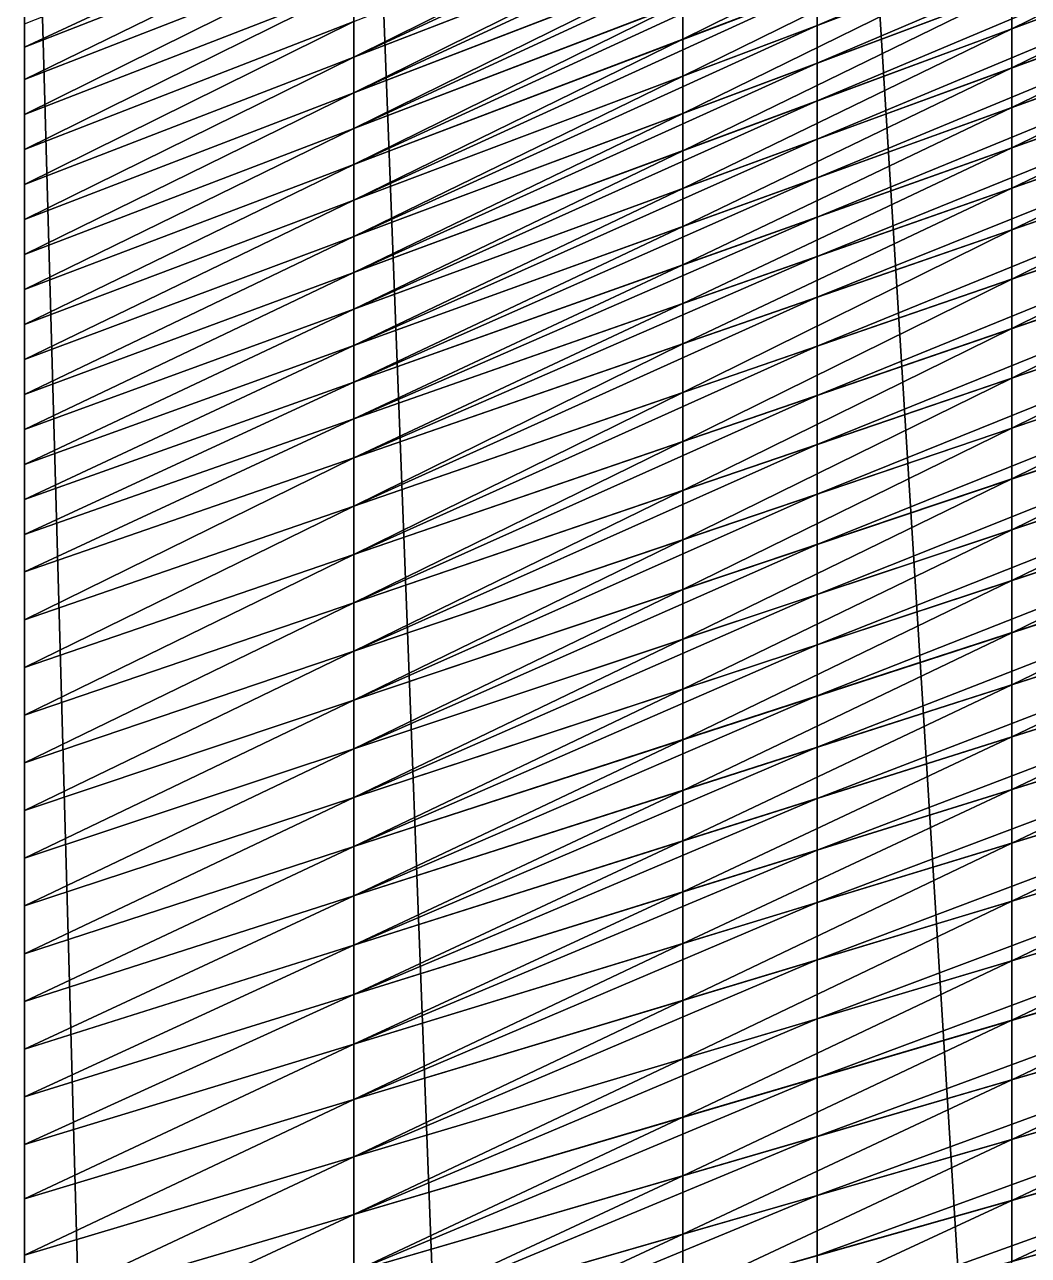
# Model space of a CAD drawing. Header units: metres. Extents: x -3 to 177, y -14 to 14.
# Drawn here: x -3.2 to -1.98, y 4.774 to 6.27 of the extents above; entities that cross this region are included whole.
import ezdxf

# ---------------------------------------------------------------- set-up
doc = ezdxf.new("R2010")
doc.units = ezdxf.units.M
doc.layers.add('AFT_PEAK', color=7, linetype='Continuous', true_color=0x74a6a7)
doc.layers.add('HULL', color=7, linetype='Continuous', true_color=0x528ba5)

msp = doc.modelspace()

# ---------------------------------------------------------------- linework, layer by layer
at = {"layer": 'AFT_PEAK'}
for points in [[(-2.2367, 7.5013, 14.8718), (-1.2735, -7.9426, 14.8547), (-1.2735, 7.9426, 14.8547)], [(-2.8, 7.2432, 14.8819), (-2.2367, -7.5013, 14.8718), (-2.2367, 7.5013, 14.8718)], [(-2.2367, 7.5013, 14.8718), (-2.2367, -7.5013, 14.8718), (-1.2735, -7.9426, 14.8547)], [(-3.2, 7.06, 14.889), (-2.8, -7.2432, 14.8819), (-2.8, 7.2432, 14.8819)], [(-2.8, 7.2432, 14.8819), (-2.8, -7.2432, 14.8819), (-2.2367, -7.5013, 14.8718)], [(-3.2, 7.06, 14.889), (-3.2, -7.06, 14.889), (-2.8, -7.2432, 14.8819)], [(-3.2, -7.0425, 14.8101), (-3.2, -7.06, 14.889), (-3.2, 7.06, 14.889)], [(-3.2, -7.0425, 14.8101), (-3.2, 7.06, 14.889), (-3.2, 7.0425, 14.8101)], [(-3.2, -7.0425, 14.8101), (-3.2, 7.0425, 14.8101), (-3.2, 7.025, 14.7312)], [(-3.2, -7.025, 14.7312), (-3.2, -7.0425, 14.8101), (-3.2, 7.025, 14.7312)], [(-3.2, -7.025, 14.7312), (-3.2, 7.025, 14.7312), (-3.2, 7.0075, 14.6523)], [(-3.2, -7.025, 14.7312), (-3.2, 7.0075, 14.6523), (-3.2, 6.9901, 14.5734)], [(-3.2, -7.025, 14.7312), (-3.2, 6.9901, 14.5734), (-3.2, 6.9726, 14.4945)], [(-3.2, -7.025, 14.7312), (-3.2, 6.9726, 14.4945), (-3.2, 6.9551, 14.4156)], [(-3.2, -7.025, 14.7312), (-3.2, 6.9551, 14.4156), (-3.2, 6.9376, 14.3367)], [(-3.2, -6.8289, 13.8642), (-3.2, -7.025, 14.7312), (-3.2, 6.9376, 14.3367)], [(-3.2, -6.8093, 13.7859), (-3.2, -6.8289, 13.8642), (-3.2, 6.9376, 14.3367)], [(-3.2, 6.9376, 14.3367), (-3.2, 6.6125, 13.0021), (-3.2, 6.2422, 12.019)], [(-3.2, -6.5557, 12.8508), (-3.2, -6.8093, 13.7859), (-3.2, 6.9376, 14.3367)], [(-3.2, -6.5557, 12.8508), (-3.2, 6.9376, 14.3367), (-3.2, 6.2422, 12.019)], [(-2.2367, 6.2689, 11.2648), (-2.2367, 6.3142, 11.3371), (-1.2735, 6.6804, 11.1378)], [(-2.2367, 6.2689, 11.2648), (-1.2735, 6.6804, 11.1378), (-1.2735, 6.6324, 11.062)], [(-2.2367, 6.223, 11.193), (-2.2367, 6.2689, 11.2648), (-1.2735, 6.6324, 11.062)], [(-2.2367, 6.223, 11.193), (-1.2735, 6.6324, 11.062), (-1.2735, 6.583, 10.9871)], [(-3.2, 6.6125, 13.0021), (-3.2, 6.2707, 12.0946), (-3.2, 6.2422, 12.019)], [(-2.2367, 6.177, 11.1211), (-2.2367, 6.223, 11.193), (-1.2735, 6.583, 10.9871)], [(-2.2367, 6.177, 11.1211), (-1.2735, 6.583, 10.9871), (-1.2735, 6.5337, 10.9121)], [(-2.2367, 6.1304, 11.0498), (-2.2367, 6.177, 11.1211), (-1.2735, 6.5337, 10.9121)], [(-2.2367, 6.1304, 11.0498), (-1.2735, 6.5337, 10.9121), (-1.2735, 6.483, 10.8382)], [(-2.8, 6.2302, 11.6646), (-2.8, 6.2734, 11.7351), (-2.2367, 6.492, 11.6281)], [(-2.8, 6.2302, 11.6646), (-2.2367, 6.492, 11.6281), (-2.2367, 6.4479, 11.5551)], [(-2.2367, 6.0835, 10.9787), (-2.2367, 6.1304, 11.0498), (-1.2735, 6.483, 10.8382)], [(-2.2367, 6.0835, 10.9787), (-1.2735, 6.483, 10.8382), (-1.2735, 6.4317, 10.7647)], [(-2.8, 6.187, 11.5941), (-2.8, 6.2302, 11.6646), (-2.2367, 6.4479, 11.5551)], [(-2.8, 6.187, 11.5941), (-2.2367, 6.4479, 11.5551), (-2.2367, 6.4038, 11.4821)], [(-2.2367, 6.0358, 10.9081), (-2.2367, 6.0835, 10.9787), (-1.2735, 6.4317, 10.7647)], [(-2.2367, 6.0358, 10.9081), (-1.2735, 6.4317, 10.7647), (-1.2735, 6.3789, 10.6922)], [(-3.2, 6.2422, 12.019), (-3.2, 6.2707, 12.0946), (-2.8, 6.4289, 12.0256)], [(-3.2, 6.2422, 12.019), (-2.8, 6.4289, 12.0256), (-2.8, 6.3987, 11.9487)], [(-2.8, 6.1436, 11.5238), (-2.8, 6.187, 11.5941), (-2.2367, 6.4038, 11.4821)], [(-2.8, 6.1436, 11.5238), (-2.2367, 6.4038, 11.4821), (-2.2367, 6.3592, 11.4095)], [(-3.2, 6.2031, 11.9485), (-3.2, 6.2422, 12.019), (-2.8, 6.3987, 11.9487)], [(-3.2, 6.2031, 11.9485), (-2.8, 6.3987, 11.9487), (-2.8, 6.359, 11.8765)], [(-2.2367, 5.9882, 10.8376), (-2.2367, 6.0358, 10.9081), (-1.2735, 6.3789, 10.6922)], [(-2.2367, 5.9882, 10.8376), (-1.2735, 6.3789, 10.6922), (-1.2735, 6.3261, 10.6198)], [(-3.2, 6.1606, 11.8798), (-3.2, 6.2031, 11.9485), (-2.8, 6.359, 11.8765)], [(-3.2, 6.1606, 11.8798), (-2.8, 6.359, 11.8765), (-2.8, 6.3163, 11.8057)], [(-2.8, 6.1, 11.4535), (-2.8, 6.1436, 11.5238), (-2.2367, 6.3592, 11.4095)], [(-2.8, 6.1, 11.4535), (-2.2367, 6.3592, 11.4095), (-2.2367, 6.3142, 11.3371)], [(-3.2, 6.1181, 11.8111), (-3.2, 6.1606, 11.8798), (-2.8, 6.3163, 11.8057)], [(-3.2, 6.1181, 11.8111), (-2.8, 6.3163, 11.8057), (-2.8, 6.2734, 11.7351)], [(-2.8, 6.0564, 11.3834), (-2.8, 6.1, 11.4535), (-2.2367, 6.3142, 11.3371)], [(-2.8, 6.0564, 11.3834), (-2.2367, 6.3142, 11.3371), (-2.2367, 6.2689, 11.2648)], [(-2.2367, 5.9384, 10.7687), (-2.2367, 5.9882, 10.8376), (-1.2735, 6.3261, 10.6198)], [(-2.2367, 5.9384, 10.7687), (-1.2735, 6.3261, 10.6198), (-1.2735, 6.2721, 10.5484)], [(-3.2, 6.0755, 11.7424), (-3.2, 6.1181, 11.8111), (-2.8, 6.2734, 11.7351)], [(-3.2, 6.0755, 11.7424), (-2.8, 6.2734, 11.7351), (-2.8, 6.2302, 11.6646)], [(-2.8, 6.0124, 11.3134), (-2.8, 6.0564, 11.3834), (-2.2367, 6.2689, 11.2648)], [(-2.8, 6.0124, 11.3134), (-2.2367, 6.2689, 11.2648), (-2.2367, 6.223, 11.193)], [(-2.2367, 5.8789, 10.7077), (-2.2367, 5.9384, 10.7687), (-1.2735, 6.2721, 10.5484)], [(-2.2367, 5.8789, 10.7077), (-1.2735, 6.2721, 10.5484), (-1.2735, 6.2112, 10.4827)], [(-3.2, 6.2422, 12.019), (-3.2, 6.2031, 11.9485), (-3.2, 6.1606, 11.8798)], [(-3.2, 6.2422, 12.019), (-3.2, 6.1606, 11.8798), (-3.2, 6.1181, 11.8111)], [(-3.2, 6.2422, 12.019), (-3.2, 6.033, 11.6737), (-3.2, 5.9905, 11.605)], [(-3.2, 6.2422, 12.019), (-3.2, 6.0755, 11.7424), (-3.2, 6.033, 11.6737)], [(-3.2, 6.2422, 12.019), (-3.2, 6.1181, 11.8111), (-3.2, 6.0755, 11.7424)], [(-3.2, 6.2422, 12.019), (-3.2, 5.9905, 11.605), (-3.2, 5.9479, 11.5363)], [(-3.2, 6.2422, 12.019), (-3.2, 5.7778, 11.2614), (-3.2, 5.7353, 11.1927)], [(-3.2, 6.2422, 12.019), (-3.2, 5.8204, 11.3301), (-3.2, 5.7778, 11.2614)], [(-3.2, 6.2422, 12.019), (-3.2, 5.8629, 11.3988), (-3.2, 5.8204, 11.3301)], [(-3.2, 6.2422, 12.019), (-3.2, 5.9054, 11.4676), (-3.2, 5.8629, 11.3988)], [(-3.2, 6.2422, 12.019), (-3.2, 5.9479, 11.5363), (-3.2, 5.9054, 11.4676)], [(-3.2, 6.2422, 12.019), (-3.2, 5.7353, 11.1927), (-3.2, 4.5009, 10.0523)], [(-3.2, 6.2422, 12.019), (-3.2, 4.5009, 10.0523), (-3.2, 2.3223, 9.2208)], [(-3.2, 6.2422, 12.019), (-3.2, 2.3223, 9.2208), (-3.2, -0.7272, 9.0124)], [(-3.2, 6.2422, 12.019), (-3.2, -0.7272, 9.0124), (-3.2, -5.5467, 10.9327)], [(-3.2, -5.5467, 10.9327), (-3.2, -6.5557, 12.8508), (-3.2, 6.2422, 12.019)], [(-3.2, 6.033, 11.6737), (-3.2, 6.0755, 11.7424), (-2.8, 6.2302, 11.6646)], [(-3.2, 6.033, 11.6737), (-2.8, 6.2302, 11.6646), (-2.8, 6.187, 11.5941)], [(-2.8, 5.9685, 11.2433), (-2.8, 6.0124, 11.3134), (-2.2367, 6.223, 11.193)], [(-2.8, 5.9685, 11.2433), (-2.2367, 6.223, 11.193), (-2.2367, 6.177, 11.1211)], [(-2.2367, 5.8192, 10.6469), (-2.2367, 5.8789, 10.7077), (-1.2735, 6.2112, 10.4827)], [(-2.2367, 5.8192, 10.6469), (-1.2735, 6.2112, 10.4827), (-1.2735, 6.1497, 10.4174)], [(-3.2, 5.9905, 11.605), (-3.2, 6.033, 11.6737), (-2.8, 6.187, 11.5941)], [(-3.2, 5.9905, 11.605), (-2.8, 6.187, 11.5941), (-2.8, 6.1436, 11.5238)], [(-2.8, 5.9242, 11.1735), (-2.8, 5.9685, 11.2433), (-2.2367, 6.177, 11.1211)], [(-2.8, 5.9242, 11.1735), (-2.2367, 6.177, 11.1211), (-2.2367, 6.1304, 11.0498)], [(-2.2367, 5.7595, 10.5861), (-2.2367, 5.8192, 10.6469), (-1.2735, 6.1497, 10.4174)], [(-2.2367, 5.7595, 10.5861), (-1.2735, 6.1497, 10.4174), (-1.2735, 6.0882, 10.3521)], [(-3.2, 5.9479, 11.5363), (-3.2, 5.9905, 11.605), (-2.8, 6.1436, 11.5238)], [(-3.2, 5.9479, 11.5363), (-2.8, 6.1436, 11.5238), (-2.8, 6.1, 11.4535)], [(-2.8, 5.8799, 11.1038), (-2.8, 5.9242, 11.1735), (-2.2367, 6.1304, 11.0498)], [(-2.8, 5.8799, 11.1038), (-2.2367, 6.1304, 11.0498), (-2.2367, 6.0835, 10.9787)], [(-3.2, 5.9054, 11.4676), (-3.2, 5.9479, 11.5363), (-2.8, 6.1, 11.4535)], [(-3.2, 5.9054, 11.4676), (-2.8, 6.1, 11.4535), (-2.8, 6.0564, 11.3834)], [(-2.2367, 5.6992, 10.5258), (-2.2367, 5.7595, 10.5861), (-1.2735, 6.0882, 10.3521)], [(-2.2367, 5.6992, 10.5258), (-1.2735, 6.0882, 10.3521), (-1.2735, 6.0257, 10.2878)], [(-2.8, 5.8352, 11.0344), (-2.8, 5.8799, 11.1038), (-2.2367, 6.0835, 10.9787)], [(-2.8, 5.8352, 11.0344), (-2.2367, 6.0835, 10.9787), (-2.2367, 6.0358, 10.9081)], [(-3.2, 5.8629, 11.3988), (-3.2, 5.9054, 11.4676), (-2.8, 6.0564, 11.3834)], [(-3.2, 5.8629, 11.3988), (-2.8, 6.0564, 11.3834), (-2.8, 6.0124, 11.3134)], [(-2.8, 5.7906, 10.9649), (-2.8, 5.8352, 11.0344), (-2.2367, 6.0358, 10.9081)], [(-2.8, 5.7906, 10.9649), (-2.2367, 6.0358, 10.9081), (-2.2367, 5.9882, 10.8376)], [(-3.2, 5.8204, 11.3301), (-3.2, 5.8629, 11.3988), (-2.8, 6.0124, 11.3134)], [(-3.2, 5.8204, 11.3301), (-2.8, 6.0124, 11.3134), (-2.8, 5.9685, 11.2433)], [(-2.2367, 5.6382, 10.4662), (-2.2367, 5.6992, 10.5258), (-1.2735, 6.0257, 10.2878)], [(-2.2367, 5.6382, 10.4662), (-1.2735, 6.0257, 10.2878), (-1.2735, 5.9616, 10.2249)], [(-2.8, 5.7433, 10.8975), (-2.8, 5.7906, 10.9649), (-2.2367, 5.9882, 10.8376)], [(-2.8, 5.7433, 10.8975), (-2.2367, 5.9882, 10.8376), (-2.2367, 5.9384, 10.7687)], [(-3.2, 5.7778, 11.2614), (-3.2, 5.8204, 11.3301), (-2.8, 5.9685, 11.2433)], [(-3.2, 5.7778, 11.2614), (-2.8, 5.9685, 11.2433), (-2.8, 5.9242, 11.1735)], [(-2.2367, 5.5772, 10.4066), (-2.2367, 5.6382, 10.4662), (-1.2735, 5.9616, 10.2249)], [(-2.2367, 5.5772, 10.4066), (-1.2735, 5.9616, 10.2249), (-1.2735, 5.8976, 10.162)], [(-2.8, 5.6846, 10.8393), (-2.8, 5.7433, 10.8975), (-2.2367, 5.9384, 10.7687)], [(-2.8, 5.6846, 10.8393), (-2.2367, 5.9384, 10.7687), (-2.2367, 5.8789, 10.7077)], [(-3.2, 5.7353, 11.1927), (-3.2, 5.7778, 11.2614), (-2.8, 5.9242, 11.1735)], [(-3.2, 5.7353, 11.1927), (-2.8, 5.9242, 11.1735), (-2.8, 5.8799, 11.1038)], [(-2.2367, 5.5162, 10.347), (-2.2367, 5.5772, 10.4066), (-1.2735, 5.8976, 10.162)], [(-2.2367, 5.5162, 10.347), (-1.2735, 5.8976, 10.162), (-1.2735, 5.8336, 10.0991)], [(-3.2, 5.6928, 11.124), (-3.2, 5.7353, 11.1927), (-2.8, 5.8799, 11.1038)], [(-3.2, 5.6928, 11.124), (-2.8, 5.8799, 11.1038), (-2.8, 5.8352, 11.0344)], [(-2.8, 5.6259, 10.7811), (-2.8, 5.6846, 10.8393), (-2.2367, 5.8789, 10.7077)], [(-2.8, 5.6259, 10.7811), (-2.2367, 5.8789, 10.7077), (-2.2367, 5.8192, 10.6469)], [(-3.2, 5.6502, 11.0553), (-3.2, 5.6928, 11.124), (-2.8, 5.8352, 11.0344)], [(-3.2, 5.6502, 11.0553), (-2.8, 5.8352, 11.0344), (-2.8, 5.7906, 10.9649)], [(-2.2367, 5.454, 10.2888), (-2.2367, 5.5162, 10.347), (-1.2735, 5.8336, 10.0991)], [(-2.2367, 5.454, 10.2888), (-1.2735, 5.8336, 10.0991), (-1.2735, 5.7671, 10.0389)], [(-2.8, 5.5672, 10.7229), (-2.8, 5.6259, 10.7811), (-2.2367, 5.8192, 10.6469)], [(-2.8, 5.5672, 10.7229), (-2.2367, 5.8192, 10.6469), (-2.2367, 5.7595, 10.5861)], [(-3.2, 5.6047, 10.989), (-3.2, 5.6502, 11.0553), (-2.8, 5.7906, 10.9649)], [(-3.2, 5.6047, 10.989), (-2.8, 5.7906, 10.9649), (-2.8, 5.7433, 10.8975)], [(-2.8, 5.5083, 10.665), (-2.8, 5.5672, 10.7229), (-2.2367, 5.7595, 10.5861)], [(-2.8, 5.5083, 10.665), (-2.2367, 5.7595, 10.5861), (-2.2367, 5.6992, 10.5258)], [(-2.2367, 5.3917, 10.2306), (-2.2367, 5.454, 10.2888), (-1.2735, 5.7671, 10.0389)], [(-2.2367, 5.3917, 10.2306), (-1.2735, 5.7671, 10.0389), (-1.2735, 5.7005, 9.9788)], [(-3.2, 5.5467, 10.9327), (-3.2, 5.6047, 10.989), (-2.8, 5.7433, 10.8975)], [(-3.2, 5.5467, 10.9327), (-2.8, 5.7433, 10.8975), (-2.8, 5.6846, 10.8393)], [(-3.2, 5.7353, 11.1927), (-3.2, 5.6928, 11.124), (-3.2, 5.5467, 10.9327)], [(-3.2, 5.7353, 11.1927), (-3.2, 5.2568, 10.6513), (-3.2, 5.1988, 10.595)], [(-3.2, 5.7353, 11.1927), (-3.2, 5.3148, 10.7075), (-3.2, 5.2568, 10.6513)], [(-3.2, 5.7353, 11.1927), (-3.2, 5.3727, 10.7638), (-3.2, 5.3148, 10.7075)], [(-3.2, 5.7353, 11.1927), (-3.2, 5.4307, 10.8201), (-3.2, 5.3727, 10.7638)], [(-3.2, 5.7353, 11.1927), (-3.2, 5.4887, 10.8764), (-3.2, 5.4307, 10.8201)], [(-3.2, 5.7353, 11.1927), (-3.2, 5.5467, 10.9327), (-3.2, 5.4887, 10.8764)], [(-3.2, 5.7353, 11.1927), (-3.2, 5.1988, 10.595), (-3.2, 4.5009, 10.0523)], [(-2.8, 5.4491, 10.6073), (-2.8, 5.5083, 10.665), (-2.2367, 5.6992, 10.5258)], [(-2.8, 5.4491, 10.6073), (-2.2367, 5.6992, 10.5258), (-2.2367, 5.6382, 10.4662)], [(-2.2367, 5.3294, 10.1724), (-2.2367, 5.3917, 10.2306), (-1.2735, 5.7005, 9.9788)], [(-2.2367, 5.3294, 10.1724), (-1.2735, 5.7005, 9.9788), (-1.2735, 5.6339, 9.9187)], [(-3.2, 5.6928, 11.124), (-3.2, 5.6502, 11.0553), (-3.2, 5.5467, 10.9327)], [(-3.2, 5.4887, 10.8764), (-3.2, 5.5467, 10.9327), (-2.8, 5.6846, 10.8393)], [(-3.2, 5.4887, 10.8764), (-2.8, 5.6846, 10.8393), (-2.8, 5.6259, 10.7811)], [(-3.2, 5.6502, 11.0553), (-3.2, 5.6047, 10.989), (-3.2, 5.5467, 10.9327)], [(-2.8, 5.3898, 10.5497), (-2.8, 5.4491, 10.6073), (-2.2367, 5.6382, 10.4662)], [(-2.8, 5.3898, 10.5497), (-2.2367, 5.6382, 10.4662), (-2.2367, 5.5772, 10.4066)], [(-3.2, 5.4307, 10.8201), (-3.2, 5.4887, 10.8764), (-2.8, 5.6259, 10.7811)], [(-3.2, 5.4307, 10.8201), (-2.8, 5.6259, 10.7811), (-2.8, 5.5672, 10.7229)], [(-2.2367, 5.2667, 10.1147), (-2.2367, 5.3294, 10.1724), (-1.2735, 5.6339, 9.9187)], [(-2.2367, 5.2667, 10.1147), (-1.2735, 5.6339, 9.9187), (-1.2735, 5.5665, 9.8595)], [(-3.2, 5.3727, 10.7638), (-3.2, 5.4307, 10.8201), (-2.8, 5.5672, 10.7229)], [(-3.2, 5.3727, 10.7638), (-2.8, 5.5672, 10.7229), (-2.8, 5.5083, 10.665)], [(-2.8, 5.3306, 10.492), (-2.8, 5.3898, 10.5497), (-2.2367, 5.5772, 10.4066)], [(-2.8, 5.3306, 10.492), (-2.2367, 5.5772, 10.4066), (-2.2367, 5.5162, 10.347)], [(-2.2367, 5.2029, 10.0584), (-2.2367, 5.2667, 10.1147), (-1.2735, 5.5665, 9.8595)], [(-2.2367, 5.2029, 10.0584), (-1.2735, 5.5665, 9.8595), (-1.2735, 5.4969, 9.8033)], [(-3.2, 5.3148, 10.7075), (-3.2, 5.3727, 10.7638), (-2.8, 5.5083, 10.665)], [(-3.2, 5.3148, 10.7075), (-2.8, 5.5083, 10.665), (-2.8, 5.4491, 10.6073)], [(-2.8, 5.2709, 10.4349), (-2.8, 5.3306, 10.492), (-2.2367, 5.5162, 10.347)], [(-2.8, 5.2709, 10.4349), (-2.2367, 5.5162, 10.347), (-2.2367, 5.454, 10.2888)], [(-2.2367, 5.1332, 10.0097), (-2.2367, 5.2029, 10.0584), (-1.2735, 5.4969, 9.8033)], [(-2.2367, 5.1332, 10.0097), (-1.2735, 5.4969, 9.8033), (-1.2735, 5.4233, 9.7521)], [(-3.2, 5.2568, 10.6513), (-3.2, 5.3148, 10.7075), (-2.8, 5.4491, 10.6073)], [(-3.2, 5.2568, 10.6513), (-2.8, 5.4491, 10.6073), (-2.8, 5.3898, 10.5497)], [(-2.8, 5.2111, 10.3778), (-2.8, 5.2709, 10.4349), (-2.2367, 5.454, 10.2888)], [(-2.8, 5.2111, 10.3778), (-2.2367, 5.454, 10.2888), (-2.2367, 5.3917, 10.2306)], [(-2.2367, 5.0616, 9.9633), (-2.2367, 5.1332, 10.0097), (-1.2735, 5.4233, 9.7521)], [(-2.2367, 5.0616, 9.9633), (-1.2735, 5.4233, 9.7521), (-1.2735, 5.3487, 9.7023)], [(-3.2, 5.1988, 10.595), (-3.2, 5.2568, 10.6513), (-2.8, 5.3898, 10.5497)], [(-3.2, 5.1988, 10.595), (-2.8, 5.3898, 10.5497), (-2.8, 5.3306, 10.492)], [(-2.8, 5.1513, 10.3207), (-2.8, 5.2111, 10.3778), (-2.2367, 5.3917, 10.2306)], [(-2.8, 5.1513, 10.3207), (-2.2367, 5.3917, 10.2306), (-2.2367, 5.3294, 10.1724)], [(-2.2367, 4.9901, 9.9169), (-2.2367, 5.0616, 9.9633), (-1.2735, 5.3487, 9.7023)], [(-2.2367, 4.9901, 9.9169), (-1.2735, 5.3487, 9.7023), (-1.2735, 5.2741, 9.6524)], [(-3.2, 5.1408, 10.5387), (-3.2, 5.1988, 10.595), (-2.8, 5.3306, 10.492)], [(-3.2, 5.1408, 10.5387), (-2.8, 5.3306, 10.492), (-2.8, 5.2709, 10.4349)], [(-2.8, 5.0914, 10.2639), (-2.8, 5.1513, 10.3207), (-2.2367, 5.3294, 10.1724)], [(-2.8, 5.0914, 10.2639), (-2.2367, 5.3294, 10.1724), (-2.2367, 5.2667, 10.1147)], [(-3.2, 5.0828, 10.4824), (-3.2, 5.1408, 10.5387), (-2.8, 5.2709, 10.4349)], [(-3.2, 5.0828, 10.4824), (-2.8, 5.2709, 10.4349), (-2.8, 5.2111, 10.3778)], [(-2.8, 5.031, 10.2076), (-2.8, 5.0914, 10.2639), (-2.2367, 5.2667, 10.1147)], [(-2.8, 5.031, 10.2076), (-2.2367, 5.2667, 10.1147), (-2.2367, 5.2029, 10.0584)], [(-2.2367, 4.9186, 9.8705), (-2.2367, 4.9901, 9.9169), (-1.2735, 5.2741, 9.6524)], [(-2.2367, 4.9186, 9.8705), (-1.2735, 5.2741, 9.6524), (-1.2735, 5.1995, 9.6026)], [(-3.2, 5.0249, 10.4261), (-3.2, 5.0828, 10.4824), (-2.8, 5.2111, 10.3778)], [(-3.2, 5.0249, 10.4261), (-2.8, 5.2111, 10.3778), (-2.8, 5.1513, 10.3207)], [(-3.2, 4.843, 10.2673), (-3.2, 5.1988, 10.595), (-3.2, 5.1408, 10.5387)], [(-3.2, 5.1988, 10.595), (-3.2, 4.5693, 10.0953), (-3.2, 4.5009, 10.0523)], [(-3.2, 5.1988, 10.595), (-3.2, 4.6377, 10.1383), (-3.2, 4.5693, 10.0953)], [(-3.2, 5.1988, 10.595), (-3.2, 4.7061, 10.1813), (-3.2, 4.6377, 10.1383)], [(-3.2, 5.1988, 10.595), (-3.2, 4.7746, 10.2243), (-3.2, 4.7061, 10.1813)], [(-3.2, 5.1988, 10.595), (-3.2, 4.843, 10.2673), (-3.2, 4.7746, 10.2243)], [(-2.8, 4.9635, 10.1604), (-2.8, 5.031, 10.2076), (-2.2367, 5.2029, 10.0584)], [(-2.8, 4.9635, 10.1604), (-2.2367, 5.2029, 10.0584), (-2.2367, 5.1332, 10.0097)], [(-2.2367, 4.8469, 9.8244), (-2.2367, 4.9186, 9.8705), (-1.2735, 5.1995, 9.6026)], [(-2.2367, 4.8469, 9.8244), (-1.2735, 5.1995, 9.6026), (-1.2735, 5.1246, 9.5534)], [(-3.2, 4.9669, 10.3698), (-3.2, 5.0249, 10.4261), (-2.8, 5.1513, 10.3207)], [(-3.2, 4.9669, 10.3698), (-2.8, 5.1513, 10.3207), (-2.8, 5.0914, 10.2639)], [(-3.2, 4.843, 10.2673), (-3.2, 5.1408, 10.5387), (-3.2, 5.0828, 10.4824)], [(-2.8, 4.8938, 10.1159), (-2.8, 4.9635, 10.1604), (-2.2367, 5.1332, 10.0097)], [(-2.8, 4.8938, 10.1159), (-2.2367, 5.1332, 10.0097), (-2.2367, 5.0616, 9.9633)], [(-2.2367, 4.7739, 9.7803), (-2.2367, 4.8469, 9.8244), (-1.2735, 5.1246, 9.5534)], [(-2.2367, 4.7739, 9.7803), (-1.2735, 5.1246, 9.5534), (-1.2735, 5.047, 9.5083)], [(-3.2, 4.9089, 10.3135), (-3.2, 4.9669, 10.3698), (-2.8, 5.0914, 10.2639)], [(-3.2, 4.9089, 10.3135), (-2.8, 5.0914, 10.2639), (-2.8, 5.031, 10.2076)], [(-3.2, 4.843, 10.2673), (-3.2, 5.0828, 10.4824), (-3.2, 5.0249, 10.4261)], [(-2.8, 4.8241, 10.0715), (-2.8, 4.8938, 10.1159), (-2.2367, 5.0616, 9.9633)], [(-2.8, 4.8241, 10.0715), (-2.2367, 5.0616, 9.9633), (-2.2367, 4.9901, 9.9169)], [(-2.2367, 4.7009, 9.7363), (-2.2367, 4.7739, 9.7803), (-1.2735, 5.047, 9.5083)], [(-2.2367, 4.7009, 9.7363), (-1.2735, 5.047, 9.5083), (-1.2735, 4.9694, 9.4633)], [(-3.2, 4.843, 10.2673), (-3.2, 4.9089, 10.3135), (-2.8, 5.031, 10.2076)], [(-3.2, 4.843, 10.2673), (-2.8, 5.031, 10.2076), (-2.8, 4.9635, 10.1604)], [(-3.2, 5.0249, 10.4261), (-3.2, 4.9669, 10.3698), (-3.2, 4.843, 10.2673)], [(-2.8, 4.7544, 10.0271), (-2.8, 4.8241, 10.0715), (-2.2367, 4.9901, 9.9169)], [(-2.8, 4.7544, 10.0271), (-2.2367, 4.9901, 9.9169), (-2.2367, 4.9186, 9.8705)], [(-3.2, 4.9669, 10.3698), (-3.2, 4.9089, 10.3135), (-3.2, 4.843, 10.2673)], [(-2.2367, 4.6279, 9.6923), (-2.2367, 4.7009, 9.7363), (-1.2735, 4.9694, 9.4633)], [(-2.2367, 4.6279, 9.6923), (-1.2735, 4.9694, 9.4633), (-1.2735, 4.8918, 9.4183)], [(-3.2, 4.7746, 10.2243), (-3.2, 4.843, 10.2673), (-2.8, 4.9635, 10.1604)], [(-3.2, 4.7746, 10.2243), (-2.8, 4.9635, 10.1604), (-2.8, 4.8938, 10.1159)], [(-2.8, 4.6846, 9.9828), (-2.8, 4.7544, 10.0271), (-2.2367, 4.9186, 9.8705)], [(-2.8, 4.6846, 9.9828), (-2.2367, 4.9186, 9.8705), (-2.2367, 4.8469, 9.8244)], [(-3.2, 4.7061, 10.1813), (-3.2, 4.7746, 10.2243), (-2.8, 4.8938, 10.1159)], [(-3.2, 4.7061, 10.1813), (-2.8, 4.8938, 10.1159), (-2.8, 4.8241, 10.0715)], [(-2.2367, 4.5549, 9.6483), (-2.2367, 4.6279, 9.6923), (-1.2735, 4.8918, 9.4183)], [(-2.2367, 4.5549, 9.6483), (-1.2735, 4.8918, 9.4183), (-1.2735, 4.8142, 9.3732)], [(-2.8, 4.6142, 9.9394), (-2.8, 4.6846, 9.9828), (-2.2367, 4.8469, 9.8244)], [(-2.8, 4.6142, 9.9394), (-2.2367, 4.8469, 9.8244), (-2.2367, 4.7739, 9.7803)], [(-3.2, 4.6377, 10.1383), (-3.2, 4.7061, 10.1813), (-2.8, 4.8241, 10.0715)], [(-3.2, 4.6377, 10.1383), (-2.8, 4.8241, 10.0715), (-2.8, 4.7544, 10.0271)], [(-2.2367, 4.4813, 9.6055), (-2.2367, 4.5549, 9.6483), (-1.2735, 4.8142, 9.3732)], [(-2.2367, 4.4813, 9.6055), (-1.2735, 4.8142, 9.3732), (-1.2735, 4.7354, 9.3305)]]:
    msp.add_3dface(points, dxfattribs=at)
at = {"layer": 'HULL'}
for points in [[(-3.2, -7.0425, 14.8101), (-3.2, -7.06, 14.889), (-3.2, 7.06, 14.889)], [(-3.2, -7.0425, 14.8101), (-3.2, 7.06, 14.889), (-3.2, 7.0425, 14.8101)], [(-3.2, -7.0425, 14.8101), (-3.2, 7.0425, 14.8101), (-3.2, 7.025, 14.7312)], [(-3.2, -7.025, 14.7312), (-3.2, -7.0425, 14.8101), (-3.2, 7.025, 14.7312)], [(-3.2, -7.025, 14.7312), (-3.2, 7.025, 14.7312), (-3.2, 7.0075, 14.6523)], [(-3.2, -7.025, 14.7312), (-3.2, 7.0075, 14.6523), (-3.2, 6.9901, 14.5734)], [(-3.2, -7.025, 14.7312), (-3.2, 6.9901, 14.5734), (-3.2, 6.9726, 14.4945)], [(-3.2, -7.025, 14.7312), (-3.2, 6.9726, 14.4945), (-3.2, 6.9551, 14.4156)], [(-3.2, -7.025, 14.7312), (-3.2, 6.9551, 14.4156), (-3.2, 6.9376, 14.3367)], [(-3.2, -6.8289, 13.8642), (-3.2, -7.025, 14.7312), (-3.2, 6.9376, 14.3367)], [(-3.2, -6.8093, 13.7859), (-3.2, -6.8289, 13.8642), (-3.2, 6.9376, 14.3367)], [(-3.2, 6.9376, 14.3367), (-3.2, 6.6125, 13.0021), (-3.2, 6.2422, 12.019)], [(-3.2, -6.5557, 12.8508), (-3.2, -6.8093, 13.7859), (-3.2, 6.9376, 14.3367)], [(-3.2, -6.5557, 12.8508), (-3.2, 6.9376, 14.3367), (-3.2, 6.2422, 12.019)], [(-3.2, 6.6125, 13.0021), (-3.2, 6.2707, 12.0946), (-3.2, 6.2422, 12.019)], [(-2, 6.2647, 11.0698), (-2, 6.3115, 11.1424), (-1.6, 6.461, 11.0569)], [(-2, 6.2647, 11.0698), (-1.6, 6.461, 11.0569), (-1.6, 6.4128, 10.983)], [(-2.4, 6.2521, 11.3708), (-2.4, 6.2967, 11.4426), (-2, 6.4498, 11.3614)], [(-2.4, 6.2521, 11.3708), (-2, 6.4498, 11.3614), (-2, 6.4041, 11.2881)], [(-3.2, 6.2422, 12.019), (-3.2, 6.2707, 12.0946), (-2.8, 6.4289, 12.0256)], [(-3.2, 6.2422, 12.019), (-2.8, 6.4289, 12.0256), (-2.8, 6.3987, 11.9487)], [(-2.8, 6.2302, 11.6646), (-2.8, 6.2734, 11.7351), (-2.4, 6.4286, 11.6591)], [(-2.8, 6.2302, 11.6646), (-2.4, 6.4286, 11.6591), (-2.4, 6.3848, 11.5868)], [(-2.4, 6.2073, 11.2992), (-2.4, 6.2521, 11.3708), (-2, 6.4041, 11.2881)], [(-2.4, 6.2073, 11.2992), (-2, 6.4041, 11.2881), (-2, 6.3582, 11.215)], [(-2, 6.2171, 10.9978), (-2, 6.2647, 11.0698), (-1.6, 6.4128, 10.983)], [(-2, 6.2171, 10.9978), (-1.6, 6.4128, 10.983), (-1.6, 6.3635, 10.9099)], [(-3.2, 6.2031, 11.9485), (-3.2, 6.2422, 12.019), (-2.8, 6.3987, 11.9487)], [(-3.2, 6.2031, 11.9485), (-2.8, 6.3987, 11.9487), (-2.8, 6.359, 11.8765)], [(-2.8, 6.187, 11.5941), (-2.8, 6.2302, 11.6646), (-2.4, 6.3848, 11.5868)], [(-2.8, 6.187, 11.5941), (-2.4, 6.3848, 11.5868), (-2.4, 6.341, 11.5146)], [(-3.2, 6.1606, 11.8798), (-3.2, 6.2031, 11.9485), (-2.8, 6.359, 11.8765)], [(-3.2, 6.1606, 11.8798), (-2.8, 6.359, 11.8765), (-2.8, 6.3163, 11.8057)], [(-2.4, 6.1619, 11.2279), (-2.4, 6.2073, 11.2992), (-2, 6.3582, 11.215)], [(-2.4, 6.1619, 11.2279), (-2, 6.3582, 11.215), (-2, 6.3115, 11.1424)], [(-2, 6.1691, 10.9261), (-2, 6.2171, 10.9978), (-1.6, 6.3635, 10.9099)], [(-2, 6.1691, 10.9261), (-1.6, 6.3635, 10.9099), (-1.6, 6.3136, 10.8372)], [(-2.8, 6.1436, 11.5238), (-2.8, 6.187, 11.5941), (-2.4, 6.341, 11.5146)], [(-2.8, 6.1436, 11.5238), (-2.4, 6.341, 11.5146), (-2.4, 6.2967, 11.4426)], [(-3.2, 6.1181, 11.8111), (-3.2, 6.1606, 11.8798), (-2.8, 6.3163, 11.8057)], [(-3.2, 6.1181, 11.8111), (-2.8, 6.3163, 11.8057), (-2.8, 6.2734, 11.7351)], [(-2.4, 6.1166, 11.1566), (-2.4, 6.1619, 11.2279), (-2, 6.3115, 11.1424)], [(-2.4, 6.1166, 11.1566), (-2, 6.3115, 11.1424), (-2, 6.2647, 11.0698)], [(-2, 6.1201, 10.8551), (-2, 6.1691, 10.9261), (-1.6, 6.3136, 10.8372)], [(-2, 6.1201, 10.8551), (-1.6, 6.3136, 10.8372), (-1.6, 6.2626, 10.7654)], [(-2.8, 6.1, 11.4535), (-2.8, 6.1436, 11.5238), (-2.4, 6.2967, 11.4426)], [(-2.8, 6.1, 11.4535), (-2.4, 6.2967, 11.4426), (-2.4, 6.2521, 11.3708)], [(-3.2, 6.0755, 11.7424), (-3.2, 6.1181, 11.8111), (-2.8, 6.2734, 11.7351)], [(-3.2, 6.0755, 11.7424), (-2.8, 6.2734, 11.7351), (-2.8, 6.2302, 11.6646)], [(-2.8, 6.0564, 11.3834), (-2.8, 6.1, 11.4535), (-2.4, 6.2521, 11.3708)], [(-2.8, 6.0564, 11.3834), (-2.4, 6.2521, 11.3708), (-2.4, 6.2073, 11.2992)], [(-2.4, 6.0706, 11.0857), (-2.4, 6.1166, 11.1566), (-2, 6.2647, 11.0698)], [(-2.4, 6.0706, 11.0857), (-2, 6.2647, 11.0698), (-2, 6.2171, 10.9978)], [(-2, 6.0712, 10.7841), (-2, 6.1201, 10.8551), (-1.6, 6.2626, 10.7654)], [(-2, 6.0712, 10.7841), (-1.6, 6.2626, 10.7654), (-1.6, 6.2116, 10.6937)], [(-3.2, 6.2422, 12.019), (-3.2, 6.2031, 11.9485), (-3.2, 6.1606, 11.8798)], [(-3.2, 6.2422, 12.019), (-3.2, 6.1606, 11.8798), (-3.2, 6.1181, 11.8111)], [(-3.2, 6.2422, 12.019), (-3.2, 6.033, 11.6737), (-3.2, 5.9905, 11.605)], [(-3.2, 6.2422, 12.019), (-3.2, 6.0755, 11.7424), (-3.2, 6.033, 11.6737)], [(-3.2, 6.2422, 12.019), (-3.2, 6.1181, 11.8111), (-3.2, 6.0755, 11.7424)], [(-3.2, 6.2422, 12.019), (-3.2, 5.9905, 11.605), (-3.2, 5.9479, 11.5363)], [(-3.2, 6.2422, 12.019), (-3.2, 5.7778, 11.2614), (-3.2, 5.7353, 11.1927)], [(-3.2, 6.2422, 12.019), (-3.2, 5.8204, 11.3301), (-3.2, 5.7778, 11.2614)], [(-3.2, 6.2422, 12.019), (-3.2, 5.8629, 11.3988), (-3.2, 5.8204, 11.3301)], [(-3.2, 6.2422, 12.019), (-3.2, 5.9054, 11.4676), (-3.2, 5.8629, 11.3988)], [(-3.2, 6.2422, 12.019), (-3.2, 5.9479, 11.5363), (-3.2, 5.9054, 11.4676)], [(-3.2, 6.2422, 12.019), (-3.2, 5.7353, 11.1927), (-3.2, 4.5009, 10.0523)], [(-3.2, 6.2422, 12.019), (-3.2, 4.5009, 10.0523), (-3.2, 2.3223, 9.2208)], [(-3.2, 6.2422, 12.019), (-3.2, 2.3223, 9.2208), (-3.2, -0.7272, 9.0124)], [(-3.2, 6.2422, 12.019), (-3.2, -0.7272, 9.0124), (-3.2, -5.5467, 10.9327)], [(-3.2, -5.5467, 10.9327), (-3.2, -6.5557, 12.8508), (-3.2, 6.2422, 12.019)], [(-3.2, 6.033, 11.6737), (-3.2, 6.0755, 11.7424), (-2.8, 6.2302, 11.6646)], [(-3.2, 6.033, 11.6737), (-2.8, 6.2302, 11.6646), (-2.8, 6.187, 11.5941)], [(-2.8, 6.0124, 11.3134), (-2.8, 6.0564, 11.3834), (-2.4, 6.2073, 11.2992)], [(-2.8, 6.0124, 11.3134), (-2.4, 6.2073, 11.2992), (-2.4, 6.1619, 11.2279)], [(-2.4, 6.0245, 11.015), (-2.4, 6.0706, 11.0857), (-2, 6.2171, 10.9978)], [(-2.4, 6.0245, 11.015), (-2, 6.2171, 10.9978), (-2, 6.1691, 10.9261)], [(-2, 6.0204, 10.7146), (-2, 6.0712, 10.7841), (-1.6, 6.2116, 10.6937)], [(-2, 6.0204, 10.7146), (-1.6, 6.2116, 10.6937), (-1.6, 6.159, 10.6231)], [(-3.2, 5.9905, 11.605), (-3.2, 6.033, 11.6737), (-2.8, 6.187, 11.5941)], [(-3.2, 5.9905, 11.605), (-2.8, 6.187, 11.5941), (-2.8, 6.1436, 11.5238)], [(-2.8, 5.9685, 11.2433), (-2.8, 6.0124, 11.3134), (-2.4, 6.1619, 11.2279)], [(-2.8, 5.9685, 11.2433), (-2.4, 6.1619, 11.2279), (-2.4, 6.1166, 11.1566)], [(-2.4, 5.9777, 10.9447), (-2.4, 6.0245, 11.015), (-2, 6.1691, 10.9261)], [(-2.4, 5.9777, 10.9447), (-2, 6.1691, 10.9261), (-2, 6.1201, 10.8551)], [(-2, 5.9606, 10.6524), (-2, 6.0204, 10.7146), (-1.6, 6.159, 10.6231)], [(-2, 5.9606, 10.6524), (-1.6, 6.159, 10.6231), (-1.6, 6.0985, 10.559)], [(-3.2, 5.9479, 11.5363), (-3.2, 5.9905, 11.605), (-2.8, 6.1436, 11.5238)], [(-3.2, 5.9479, 11.5363), (-2.8, 6.1436, 11.5238), (-2.8, 6.1, 11.4535)], [(-2.4, 5.9309, 10.8745), (-2.4, 5.9777, 10.9447), (-2, 6.1201, 10.8551)], [(-2.4, 5.9309, 10.8745), (-2, 6.1201, 10.8551), (-2, 6.0712, 10.7841)], [(-2.8, 5.9242, 11.1735), (-2.8, 5.9685, 11.2433), (-2.4, 6.1166, 11.1566)], [(-2.8, 5.9242, 11.1735), (-2.4, 6.1166, 11.1566), (-2.4, 6.0706, 11.0857)], [(-3.2, 5.9054, 11.4676), (-3.2, 5.9479, 11.5363), (-2.8, 6.1, 11.4535)], [(-3.2, 5.9054, 11.4676), (-2.8, 6.1, 11.4535), (-2.8, 6.0564, 11.3834)], [(-2, 5.9004, 10.5905), (-2, 5.9606, 10.6524), (-1.6, 6.0985, 10.559)], [(-2, 5.9004, 10.5905), (-1.6, 6.0985, 10.559), (-1.6, 6.0376, 10.4952)], [(-2.8, 5.8799, 11.1038), (-2.8, 5.9242, 11.1735), (-2.4, 6.0706, 11.0857)], [(-2.8, 5.8799, 11.1038), (-2.4, 6.0706, 11.0857), (-2.4, 6.0245, 11.015)], [(-2.4, 5.8818, 10.806), (-2.4, 5.9309, 10.8745), (-2, 6.0712, 10.7841)], [(-2.4, 5.8818, 10.806), (-2, 6.0712, 10.7841), (-2, 6.0204, 10.7146)], [(-3.2, 5.8629, 11.3988), (-3.2, 5.9054, 11.4676), (-2.8, 6.0564, 11.3834)], [(-3.2, 5.8629, 11.3988), (-2.8, 6.0564, 11.3834), (-2.8, 6.0124, 11.3134)], [(-2, 5.8402, 10.5286), (-2, 5.9004, 10.5905), (-1.6, 6.0376, 10.4952)], [(-2, 5.8402, 10.5286), (-1.6, 6.0376, 10.4952), (-1.6, 5.9767, 10.4314)], [(-3.2, 5.8204, 11.3301), (-3.2, 5.8629, 11.3988), (-2.8, 6.0124, 11.3134)], [(-3.2, 5.8204, 11.3301), (-2.8, 6.0124, 11.3134), (-2.8, 5.9685, 11.2433)], [(-2.8, 5.8352, 11.0344), (-2.8, 5.8799, 11.1038), (-2.4, 6.0245, 11.015)], [(-2.8, 5.8352, 11.0344), (-2.4, 6.0245, 11.015), (-2.4, 5.9777, 10.9447)], [(-2.4, 5.8226, 10.7458), (-2.4, 5.8818, 10.806), (-2, 6.0204, 10.7146)], [(-2.4, 5.8226, 10.7458), (-2, 6.0204, 10.7146), (-2, 5.9606, 10.6524)], [(-3.2, 5.7778, 11.2614), (-3.2, 5.8204, 11.3301), (-2.8, 5.9685, 11.2433)], [(-3.2, 5.7778, 11.2614), (-2.8, 5.9685, 11.2433), (-2.8, 5.9242, 11.1735)], [(-2.8, 5.7906, 10.9649), (-2.8, 5.8352, 11.0344), (-2.4, 5.9777, 10.9447)], [(-2.8, 5.7906, 10.9649), (-2.4, 5.9777, 10.9447), (-2.4, 5.9309, 10.8745)], [(-2, 5.7794, 10.4673), (-2, 5.8402, 10.5286), (-1.6, 5.9767, 10.4314)], [(-2, 5.7794, 10.4673), (-1.6, 5.9767, 10.4314), (-1.6, 5.915, 10.3685)], [(-2.4, 5.7632, 10.6858), (-2.4, 5.8226, 10.7458), (-2, 5.9606, 10.6524)], [(-2.4, 5.7632, 10.6858), (-2, 5.9606, 10.6524), (-2, 5.9004, 10.5905)], [(-3.2, 5.7353, 11.1927), (-3.2, 5.7778, 11.2614), (-2.8, 5.9242, 11.1735)], [(-3.2, 5.7353, 11.1927), (-2.8, 5.9242, 11.1735), (-2.8, 5.8799, 11.1038)], [(-2.8, 5.7433, 10.8975), (-2.8, 5.7906, 10.9649), (-2.4, 5.9309, 10.8745)], [(-2.8, 5.7433, 10.8975), (-2.4, 5.9309, 10.8745), (-2.4, 5.8818, 10.806)], [(-2, 5.7177, 10.4069), (-2, 5.7794, 10.4673), (-1.6, 5.915, 10.3685)], [(-2, 5.7177, 10.4069), (-1.6, 5.915, 10.3685), (-1.6, 5.852, 10.3067)], [(-2.4, 5.7037, 10.6258), (-2.4, 5.7632, 10.6858), (-2, 5.9004, 10.5905)], [(-2.4, 5.7037, 10.6258), (-2, 5.9004, 10.5905), (-2, 5.8402, 10.5286)], [(-3.2, 5.6928, 11.124), (-3.2, 5.7353, 11.1927), (-2.8, 5.8799, 11.1038)], [(-3.2, 5.6928, 11.124), (-2.8, 5.8799, 11.1038), (-2.8, 5.8352, 11.0344)], [(-2.8, 5.6846, 10.8393), (-2.8, 5.7433, 10.8975), (-2.4, 5.8818, 10.806)], [(-2.8, 5.6846, 10.8393), (-2.4, 5.8818, 10.806), (-2.4, 5.8226, 10.7458)], [(-2, 5.6559, 10.3465), (-2, 5.7177, 10.4069), (-1.6, 5.852, 10.3067)], [(-2, 5.6559, 10.3465), (-1.6, 5.852, 10.3067), (-1.6, 5.789, 10.2449)], [(-3.2, 5.6502, 11.0553), (-3.2, 5.6928, 11.124), (-2.8, 5.8352, 11.0344)], [(-3.2, 5.6502, 11.0553), (-2.8, 5.8352, 11.0344), (-2.8, 5.7906, 10.9649)], [(-2.4, 5.6439, 10.5661), (-2.4, 5.7037, 10.6258), (-2, 5.8402, 10.5286)], [(-2.4, 5.6439, 10.5661), (-2, 5.8402, 10.5286), (-2, 5.7794, 10.4673)], [(-2.8, 5.6259, 10.7811), (-2.8, 5.6846, 10.8393), (-2.4, 5.8226, 10.7458)], [(-2.8, 5.6259, 10.7811), (-2.4, 5.8226, 10.7458), (-2.4, 5.7632, 10.6858)], [(-3.2, 5.6047, 10.989), (-3.2, 5.6502, 11.0553), (-2.8, 5.7906, 10.9649)], [(-3.2, 5.6047, 10.989), (-2.8, 5.7906, 10.9649), (-2.8, 5.7433, 10.8975)], [(-2, 5.5942, 10.2861), (-2, 5.6559, 10.3465), (-1.6, 5.789, 10.2449)], [(-2, 5.5942, 10.2861), (-1.6, 5.789, 10.2449), (-1.6, 5.726, 10.1832)], [(-2.4, 5.5834, 10.5071), (-2.4, 5.6439, 10.5661), (-2, 5.7794, 10.4673)], [(-2.4, 5.5834, 10.5071), (-2, 5.7794, 10.4673), (-2, 5.7177, 10.4069)], [(-2.8, 5.5672, 10.7229), (-2.8, 5.6259, 10.7811), (-2.4, 5.7632, 10.6858)], [(-2.8, 5.5672, 10.7229), (-2.4, 5.7632, 10.6858), (-2.4, 5.7037, 10.6258)], [(-3.2, 5.5467, 10.9327), (-3.2, 5.6047, 10.989), (-2.8, 5.7433, 10.8975)], [(-3.2, 5.5467, 10.9327), (-2.8, 5.7433, 10.8975), (-2.8, 5.6846, 10.8393)], [(-3.2, 5.7353, 11.1927), (-3.2, 5.6928, 11.124), (-3.2, 5.5467, 10.9327)], [(-3.2, 5.7353, 11.1927), (-3.2, 5.2568, 10.6513), (-3.2, 5.1988, 10.595)], [(-3.2, 5.7353, 11.1927), (-3.2, 5.3148, 10.7075), (-3.2, 5.2568, 10.6513)], [(-3.2, 5.7353, 11.1927), (-3.2, 5.3727, 10.7638), (-3.2, 5.3148, 10.7075)], [(-3.2, 5.7353, 11.1927), (-3.2, 5.4307, 10.8201), (-3.2, 5.3727, 10.7638)], [(-3.2, 5.7353, 11.1927), (-3.2, 5.4887, 10.8764), (-3.2, 5.4307, 10.8201)], [(-3.2, 5.7353, 11.1927), (-3.2, 5.5467, 10.9327), (-3.2, 5.4887, 10.8764)], [(-3.2, 5.7353, 11.1927), (-3.2, 5.1988, 10.595), (-3.2, 4.5009, 10.0523)], [(-2.4, 5.5229, 10.4481), (-2.4, 5.5834, 10.5071), (-2, 5.7177, 10.4069)], [(-2.4, 5.5229, 10.4481), (-2, 5.7177, 10.4069), (-2, 5.6559, 10.3465)], [(-2, 5.5309, 10.2274), (-2, 5.5942, 10.2861), (-1.6, 5.726, 10.1832)], [(-2, 5.5309, 10.2274), (-1.6, 5.726, 10.1832), (-1.6, 5.661, 10.1236)], [(-2.8, 5.5083, 10.665), (-2.8, 5.5672, 10.7229), (-2.4, 5.7037, 10.6258)], [(-2.8, 5.5083, 10.665), (-2.4, 5.7037, 10.6258), (-2.4, 5.6439, 10.5661)], [(-3.2, 5.6928, 11.124), (-3.2, 5.6502, 11.0553), (-3.2, 5.5467, 10.9327)], [(-3.2, 5.4887, 10.8764), (-3.2, 5.5467, 10.9327), (-2.8, 5.6846, 10.8393)], [(-3.2, 5.4887, 10.8764), (-2.8, 5.6846, 10.8393), (-2.8, 5.6259, 10.7811)], [(-2.4, 5.4624, 10.3891), (-2.4, 5.5229, 10.4481), (-2, 5.6559, 10.3465)], [(-2.4, 5.4624, 10.3891), (-2, 5.6559, 10.3465), (-2, 5.5942, 10.2861)], [(-2, 5.4676, 10.1687), (-2, 5.5309, 10.2274), (-1.6, 5.661, 10.1236)], [(-2, 5.4676, 10.1687), (-1.6, 5.661, 10.1236), (-1.6, 5.5958, 10.0641)], [(-3.2, 5.6502, 11.0553), (-3.2, 5.6047, 10.989), (-3.2, 5.5467, 10.9327)], [(-2.8, 5.4491, 10.6073), (-2.8, 5.5083, 10.665), (-2.4, 5.6439, 10.5661)], [(-2.8, 5.4491, 10.6073), (-2.4, 5.6439, 10.5661), (-2.4, 5.5834, 10.5071)], [(-3.2, 5.4307, 10.8201), (-3.2, 5.4887, 10.8764), (-2.8, 5.6259, 10.7811)], [(-3.2, 5.4307, 10.8201), (-2.8, 5.6259, 10.7811), (-2.8, 5.5672, 10.7229)], [(-2.4, 5.4009, 10.3311), (-2.4, 5.4624, 10.3891), (-2, 5.5942, 10.2861)], [(-2.4, 5.4009, 10.3311), (-2, 5.5942, 10.2861), (-2, 5.5309, 10.2274)], [(-2, 5.4042, 10.11), (-2, 5.4676, 10.1687), (-1.6, 5.5958, 10.0641)], [(-2, 5.4042, 10.11), (-1.6, 5.5958, 10.0641), (-1.6, 5.5307, 10.0047)], [(-2.8, 5.3898, 10.5497), (-2.8, 5.4491, 10.6073), (-2.4, 5.5834, 10.5071)], [(-2.8, 5.3898, 10.5497), (-2.4, 5.5834, 10.5071), (-2.4, 5.5229, 10.4481)], [(-3.2, 5.3727, 10.7638), (-3.2, 5.4307, 10.8201), (-2.8, 5.5672, 10.7229)], [(-3.2, 5.3727, 10.7638), (-2.8, 5.5672, 10.7229), (-2.8, 5.5083, 10.665)], [(-2.8, 5.3306, 10.492), (-2.8, 5.3898, 10.5497), (-2.4, 5.5229, 10.4481)], [(-2.8, 5.3306, 10.492), (-2.4, 5.5229, 10.4481), (-2.4, 5.4624, 10.3891)], [(-2.4, 5.3393, 10.2733), (-2.4, 5.4009, 10.3311), (-2, 5.5309, 10.2274)], [(-2.4, 5.3393, 10.2733), (-2, 5.5309, 10.2274), (-2, 5.4676, 10.1687)], [(-2, 5.3404, 10.052), (-2, 5.4042, 10.11), (-1.6, 5.5307, 10.0047)], [(-2, 5.3404, 10.052), (-1.6, 5.5307, 10.0047), (-1.6, 5.4649, 9.946)], [(-3.2, 5.3148, 10.7075), (-3.2, 5.3727, 10.7638), (-2.8, 5.5083, 10.665)], [(-3.2, 5.3148, 10.7075), (-2.8, 5.5083, 10.665), (-2.8, 5.4491, 10.6073)], [(-2.8, 5.2709, 10.4349), (-2.8, 5.3306, 10.492), (-2.4, 5.4624, 10.3891)], [(-2.8, 5.2709, 10.4349), (-2.4, 5.4624, 10.3891), (-2.4, 5.4009, 10.3311)], [(-2.4, 5.2778, 10.2154), (-2.4, 5.3393, 10.2733), (-2, 5.4676, 10.1687)], [(-2.4, 5.2778, 10.2154), (-2, 5.4676, 10.1687), (-2, 5.4042, 10.11)], [(-2, 5.2752, 9.9957), (-2, 5.3404, 10.052), (-1.6, 5.4649, 9.946)], [(-2, 5.2752, 9.9957), (-1.6, 5.4649, 9.946), (-1.6, 5.3973, 9.8897)], [(-3.2, 5.2568, 10.6513), (-3.2, 5.3148, 10.7075), (-2.8, 5.4491, 10.6073)], [(-3.2, 5.2568, 10.6513), (-2.8, 5.4491, 10.6073), (-2.8, 5.3898, 10.5497)], [(-2.8, 5.2111, 10.3778), (-2.8, 5.2709, 10.4349), (-2.4, 5.4009, 10.3311)], [(-2.8, 5.2111, 10.3778), (-2.4, 5.4009, 10.3311), (-2.4, 5.3393, 10.2733)], [(-2.4, 5.2159, 10.1579), (-2.4, 5.2778, 10.2154), (-2, 5.4042, 10.11)], [(-2.4, 5.2159, 10.1579), (-2, 5.4042, 10.11), (-2, 5.3404, 10.052)], [(-3.2, 5.1988, 10.595), (-3.2, 5.2568, 10.6513), (-2.8, 5.3898, 10.5497)], [(-3.2, 5.1988, 10.595), (-2.8, 5.3898, 10.5497), (-2.8, 5.3306, 10.492)], [(-2, 5.2045, 9.9464), (-2, 5.2752, 9.9957), (-1.6, 5.3973, 9.8897)], [(-2, 5.2045, 9.9464), (-1.6, 5.3973, 9.8897), (-1.6, 5.325, 9.8395)], [(-2.8, 5.1513, 10.3207), (-2.8, 5.2111, 10.3778), (-2.4, 5.3393, 10.2733)], [(-2.8, 5.1513, 10.3207), (-2.4, 5.3393, 10.2733), (-2.4, 5.2778, 10.2154)], [(-2.4, 5.1531, 10.1016), (-2.4, 5.2159, 10.1579), (-2, 5.3404, 10.052)], [(-2.4, 5.1531, 10.1016), (-2, 5.3404, 10.052), (-2, 5.2752, 9.9957)], [(-3.2, 5.1408, 10.5387), (-3.2, 5.1988, 10.595), (-2.8, 5.3306, 10.492)], [(-3.2, 5.1408, 10.5387), (-2.8, 5.3306, 10.492), (-2.8, 5.2709, 10.4349)], [(-2, 5.1322, 9.8992), (-2, 5.2045, 9.9464), (-1.6, 5.325, 9.8395)], [(-2, 5.1322, 9.8992), (-1.6, 5.325, 9.8395), (-1.6, 5.2514, 9.7908)], [(-3.2, 5.0828, 10.4824), (-3.2, 5.1408, 10.5387), (-2.8, 5.2709, 10.4349)], [(-3.2, 5.0828, 10.4824), (-2.8, 5.2709, 10.4349), (-2.8, 5.2111, 10.3778)], [(-2.8, 5.0914, 10.2639), (-2.8, 5.1513, 10.3207), (-2.4, 5.2778, 10.2154)], [(-2.8, 5.0914, 10.2639), (-2.4, 5.2778, 10.2154), (-2.4, 5.2159, 10.1579)], [(-2.4, 5.084, 10.0534), (-2.4, 5.1531, 10.1016), (-2, 5.2752, 9.9957)], [(-2.4, 5.084, 10.0534), (-2, 5.2752, 9.9957), (-2, 5.2045, 9.9464)], [(-2, 5.0599, 9.8519), (-2, 5.1322, 9.8992), (-1.6, 5.2514, 9.7908)], [(-2, 5.0599, 9.8519), (-1.6, 5.2514, 9.7908), (-1.6, 5.1779, 9.7421)], [(-3.2, 5.0249, 10.4261), (-3.2, 5.0828, 10.4824), (-2.8, 5.2111, 10.3778)], [(-3.2, 5.0249, 10.4261), (-2.8, 5.2111, 10.3778), (-2.8, 5.1513, 10.3207)], [(-2.8, 5.031, 10.2076), (-2.8, 5.0914, 10.2639), (-2.4, 5.2159, 10.1579)], [(-2.8, 5.031, 10.2076), (-2.4, 5.2159, 10.1579), (-2.4, 5.1531, 10.1016)], [(-3.2, 4.843, 10.2673), (-3.2, 5.1988, 10.595), (-3.2, 5.1408, 10.5387)], [(-3.2, 5.1988, 10.595), (-3.2, 4.5693, 10.0953), (-3.2, 4.5009, 10.0523)], [(-3.2, 5.1988, 10.595), (-3.2, 4.6377, 10.1383), (-3.2, 4.5693, 10.0953)], [(-3.2, 5.1988, 10.595), (-3.2, 4.7061, 10.1813), (-3.2, 4.6377, 10.1383)], [(-3.2, 5.1988, 10.595), (-3.2, 4.7746, 10.2243), (-3.2, 4.7061, 10.1813)], [(-3.2, 5.1988, 10.595), (-3.2, 4.843, 10.2673), (-3.2, 4.7746, 10.2243)], [(-2.4, 5.013, 10.0076), (-2.4, 5.084, 10.0534), (-2, 5.2045, 9.9464)], [(-2.4, 5.013, 10.0076), (-2, 5.2045, 9.9464), (-2, 5.1322, 9.8992)], [(-2, 4.9877, 9.8046), (-2, 5.0599, 9.8519), (-1.6, 5.1779, 9.7421)], [(-2, 4.9877, 9.8046), (-1.6, 5.1779, 9.7421), (-1.6, 5.1043, 9.6934)], [(-3.2, 4.9669, 10.3698), (-3.2, 5.0249, 10.4261), (-2.8, 5.1513, 10.3207)], [(-3.2, 4.9669, 10.3698), (-2.8, 5.1513, 10.3207), (-2.8, 5.0914, 10.2639)], [(-2.8, 4.9635, 10.1604), (-2.8, 5.031, 10.2076), (-2.4, 5.1531, 10.1016)], [(-2.8, 4.9635, 10.1604), (-2.4, 5.1531, 10.1016), (-2.4, 5.084, 10.0534)], [(-3.2, 4.843, 10.2673), (-3.2, 5.1408, 10.5387), (-3.2, 5.0828, 10.4824)], [(-2.4, 4.942, 9.9617), (-2.4, 5.013, 10.0076), (-2, 5.1322, 9.8992)], [(-2.4, 4.942, 9.9617), (-2, 5.1322, 9.8992), (-2, 5.0599, 9.8519)], [(-2, 4.9151, 9.7578), (-2, 4.9877, 9.8046), (-1.6, 5.1043, 9.6934)], [(-2, 4.9151, 9.7578), (-1.6, 5.1043, 9.6934), (-1.6, 5.0304, 9.6452)], [(-3.2, 4.9089, 10.3135), (-3.2, 4.9669, 10.3698), (-2.8, 5.0914, 10.2639)], [(-3.2, 4.9089, 10.3135), (-2.8, 5.0914, 10.2639), (-2.8, 5.031, 10.2076)], [(-3.2, 4.843, 10.2673), (-3.2, 5.0828, 10.4824), (-3.2, 5.0249, 10.4261)], [(-2.8, 4.8938, 10.1159), (-2.8, 4.9635, 10.1604), (-2.4, 5.084, 10.0534)], [(-2.8, 4.8938, 10.1159), (-2.4, 5.084, 10.0534), (-2.4, 5.013, 10.0076)], [(-2.4, 4.871, 9.9159), (-2.4, 4.942, 9.9617), (-2, 5.0599, 9.8519)], [(-2.4, 4.871, 9.9159), (-2, 5.0599, 9.8519), (-2, 4.9877, 9.8046)], [(-3.2, 4.843, 10.2673), (-3.2, 4.9089, 10.3135), (-2.8, 5.031, 10.2076)], [(-3.2, 4.843, 10.2673), (-2.8, 5.031, 10.2076), (-2.8, 4.9635, 10.1604)], [(-2, 4.841, 9.7135), (-2, 4.9151, 9.7578), (-1.6, 5.0304, 9.6452)], [(-2, 4.841, 9.7135), (-1.6, 5.0304, 9.6452), (-1.6, 4.9544, 9.6005)], [(-3.2, 5.0249, 10.4261), (-3.2, 4.9669, 10.3698), (-3.2, 4.843, 10.2673)], [(-2.8, 4.8241, 10.0715), (-2.8, 4.8938, 10.1159), (-2.4, 5.013, 10.0076)], [(-2.8, 4.8241, 10.0715), (-2.4, 5.013, 10.0076), (-2.4, 4.942, 9.9617)], [(-2.4, 4.7999, 9.8703), (-2.4, 4.871, 9.9159), (-2, 4.9877, 9.8046)], [(-2.4, 4.7999, 9.8703), (-2, 4.9877, 9.8046), (-2, 4.9151, 9.7578)], [(-3.2, 4.9669, 10.3698), (-3.2, 4.9089, 10.3135), (-3.2, 4.843, 10.2673)], [(-3.2, 4.7746, 10.2243), (-3.2, 4.843, 10.2673), (-2.8, 4.9635, 10.1604)], [(-3.2, 4.7746, 10.2243), (-2.8, 4.9635, 10.1604), (-2.8, 4.8938, 10.1159)], [(-2, 4.7669, 9.6692), (-2, 4.841, 9.7135), (-1.6, 4.9544, 9.6005)], [(-2, 4.7669, 9.6692), (-1.6, 4.9544, 9.6005), (-1.6, 4.8784, 9.5559)], [(-2.8, 4.7544, 10.0271), (-2.8, 4.8241, 10.0715), (-2.4, 4.942, 9.9617)], [(-2.8, 4.7544, 10.0271), (-2.4, 4.942, 9.9617), (-2.4, 4.871, 9.9159)], [(-2.4, 4.7276, 9.8264), (-2.4, 4.7999, 9.8703), (-2, 4.9151, 9.7578)], [(-2.4, 4.7276, 9.8264), (-2, 4.9151, 9.7578), (-2, 4.841, 9.7135)], [(-3.2, 4.7061, 10.1813), (-3.2, 4.7746, 10.2243), (-2.8, 4.8938, 10.1159)], [(-3.2, 4.7061, 10.1813), (-2.8, 4.8938, 10.1159), (-2.8, 4.8241, 10.0715)], [(-2, 4.6928, 9.625), (-2, 4.7669, 9.6692), (-1.6, 4.8784, 9.5559)], [(-2, 4.6928, 9.625), (-1.6, 4.8784, 9.5559), (-1.6, 4.8023, 9.5112)], [(-2.8, 4.6846, 9.9828), (-2.8, 4.7544, 10.0271), (-2.4, 4.871, 9.9159)], [(-2.8, 4.6846, 9.9828), (-2.4, 4.871, 9.9159), (-2.4, 4.7999, 9.8703)], [(-2.4, 4.6554, 9.7826), (-2.4, 4.7276, 9.8264), (-2, 4.841, 9.7135)], [(-2.4, 4.6554, 9.7826), (-2, 4.841, 9.7135), (-2, 4.7669, 9.6692)], [(-3.2, 4.6377, 10.1383), (-3.2, 4.7061, 10.1813), (-2.8, 4.8241, 10.0715)], [(-3.2, 4.6377, 10.1383), (-2.8, 4.8241, 10.0715), (-2.8, 4.7544, 10.0271)], [(-2, 4.6186, 9.5807), (-2, 4.6928, 9.625), (-1.6, 4.8023, 9.5112)], [(-2, 4.6186, 9.5807), (-1.6, 4.8023, 9.5112), (-1.6, 4.7263, 9.4665)], [(-2.8, 4.6142, 9.9394), (-2.8, 4.6846, 9.9828), (-2.4, 4.7999, 9.8703)], [(-2.8, 4.6142, 9.9394), (-2.4, 4.7999, 9.8703), (-2.4, 4.7276, 9.8264)]]:
    msp.add_3dface(points, dxfattribs=at)

doc.saveas('drawing.dxf')
